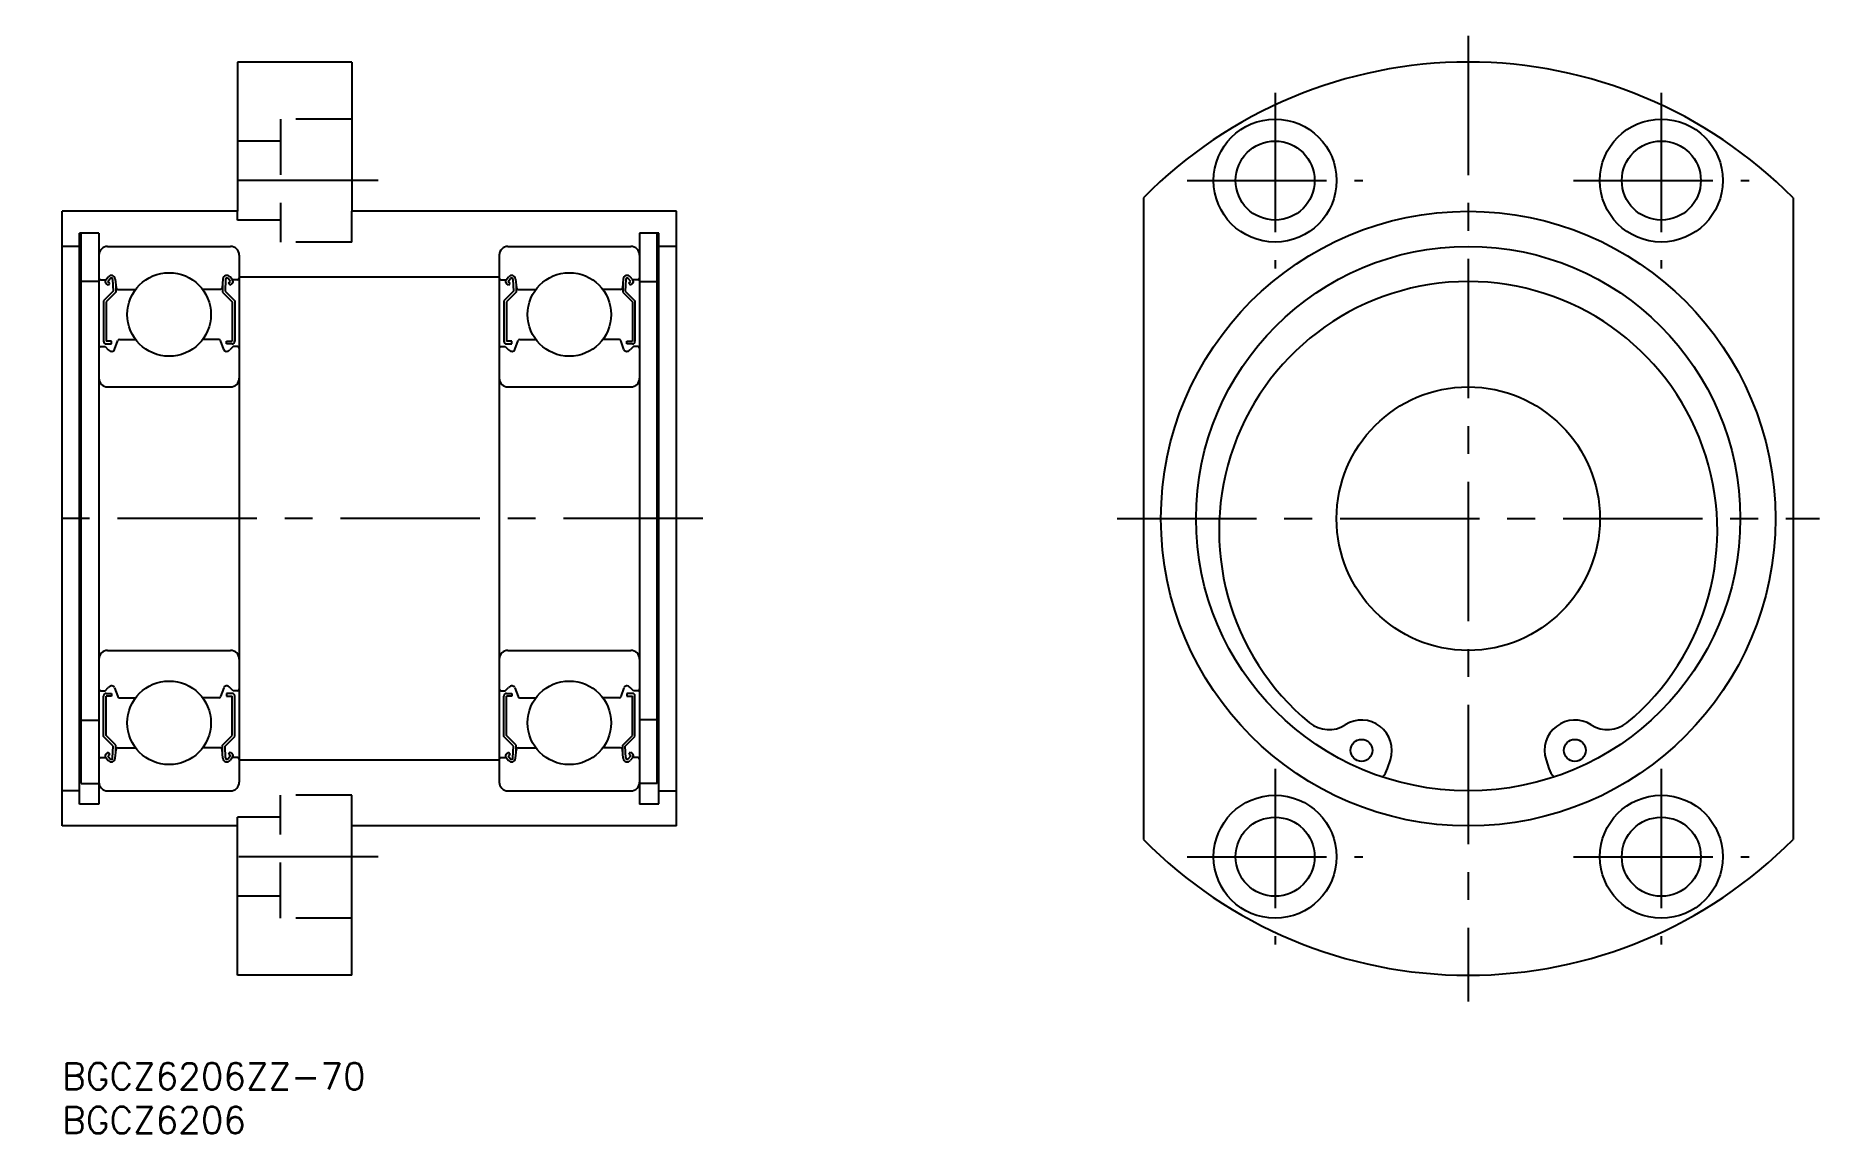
# Model space of a CAD drawing. Extents: x -3 to 200, y -8 to 117.
import ezdxf

# ---------------------------------------------------------------- set-up
doc = ezdxf.new("R2010")
doc.units = 0
doc.header["$LTSCALE"] = 0.5
doc.linetypes.add('CENTER', pattern=[50.8, 31.75, -6.35, 6.35, -6.35])
doc.linetypes.add('DASHED', pattern=[19.05, 12.7, -6.35])
for name, color, linetype in [('MSM_CENTER', 1, 'CENTER'), ('MSM_CONTINUOUS', 7, 'CONTINUOUS'), ('MSM_DASHED', 4, 'DASHED'), ('MSM_PART_NUMBER', 7, 'CONTINUOUS')]:
    doc.layers.add(name, color=color, linetype=linetype)
doc.styles.get("Standard").update_dxf_attribs({"font": 'txt.shx', "height": 3, "bigfont": 'bigfont.shx'})

# ---------------------------------------------------------------- blocks, each defined once
blk = doc.blocks.new('*U6')
at = {"layer": 'MSM_PART_NUMBER'}
blk.add_text('BGCZ6206ZZ-70', height=3, dxfattribs=at).set_placement((0, -3))
blk = doc.blocks.new('*U7')
at = {"layer": 'MSM_PART_NUMBER'}
blk.add_text('BGCZ6206', height=3, dxfattribs=at).set_placement((0, -8))

msp = doc.modelspace()

# ---------------------------------------------------------------- linework, layer by layer
at = {"layer": 'MSM_CENTER'}
for p, q in [((160.19, 117), (160.19, 7)), ((138.19, 110.5), (138.19, 90.5)), ((182.19, 110.5), (182.19, 90.5)), ((36, 100.5), (17, 100.5)), ((128.19, 100.5), (148.19, 100.5)), ((172.19, 100.5), (192.19, 100.5)), ((73, 62), (-3, 62)), ((120.19, 62), (200.19, 62)), ((138.19, 33.5), (138.19, 13.5)), ((182.19, 33.5), (182.19, 13.5)), ((36, 23.5), (17, 23.5)), ((128.19, 23.5), (148.19, 23.5)), ((172.19, 23.5), (192.19, 23.5))]:
    msp.add_line(p, q, dxfattribs=at)
at = {"layer": 'MSM_CONTINUOUS'}
for p, q in [((33, 114), (20, 114)), ((20, 114), (20, 97)), ((29.75, 114), (29.75, 114)), ((33, 114), (33, 97)), ((123.19, 98.54), (123.19, 25.46)), ((197.19, 98.54), (197.19, 25.46)), ((0, 27), (0, 97)), ((20, 97), (0, 97)), ((70, 97), (33, 97)), ((70, 27), (70, 97)), ((2, 29.5), (2, 94.5)), ((4.2, 94.5), (2, 94.5)), ((2.2, 31.82, -0.5), (2.2, 94.5, -0.5)), ((4.2, 94.5), (4.2, 29.5)), ((68, 94.52), (65.8, 94.52)), ((65.8, 94.5), (65.8, 29.5)), ((67.8, 31.84, -0.5), (67.8, 94.52, -0.5)), ((68, 29.52), (68, 94.52)), ((2, 93), (0, 93)), ((5.2, 93), (19.2, 93)), ((20.2, 92), (20.2, 32)), ((49.8, 92), (49.8, 32)), ((50.8, 93), (64.8, 93)), ((68, 93.02), (70, 93.02)), ((4.98, 89.2), (5.26, 89.54)), ((19.42, 89.2), (19.14, 89.54)), ((49.8, 89.5), (20.2, 89.5)), ((50.58, 89.2), (50.86, 89.54)), ((65.02, 89.2), (64.74, 89.54)), ((4.2, 89), (2.2, 89)), ((4.4, 89.2), (4.98, 89.2)), ((5.83, 87.9), (4.73, 86.8)), ((5.25, 88.58), (5.02, 88.78)), ((6.13, 87.78), (5.03, 86.68)), ((5.21, 89.01), (5.49, 89.34)), ((5.44, 88.81), (5.21, 89.01)), ((5.25, 88.58), (5.44, 88.81)), ((5.77, 89.25), (5.83, 87.9)), ((6.07, 89.28), (6.16, 88.28)), ((6.13, 88.63), (6.13, 87.78)), ((6.36, 88.1), (8.38, 88.1)), ((18.04, 88.1), (16.02, 88.1)), ((18.33, 89.28), (18.24, 88.28)), ((18.27, 88.63), (18.27, 87.78)), ((18.27, 87.78), (19.37, 86.68)), ((18.63, 89.25), (18.57, 87.9)), ((18.57, 87.9), (19.67, 86.8)), ((19.19, 89.01), (18.91, 89.34)), ((18.96, 88.81), (19.19, 89.01)), ((19.15, 88.58), (18.96, 88.81)), ((19.15, 88.58), (19.38, 88.78)), ((20, 89.2), (19.42, 89.2)), ((50, 89.2), (50.58, 89.2)), ((51.43, 87.9), (50.33, 86.8)), ((50.85, 88.58), (50.62, 88.78)), ((51.73, 87.78), (50.63, 86.68)), ((50.81, 89.01), (51.09, 89.34)), ((51.04, 88.81), (50.81, 89.01)), ((50.85, 88.58), (51.04, 88.81)), ((51.37, 89.25), (51.43, 87.9)), ((51.67, 89.28), (51.76, 88.28)), ((51.73, 88.63), (51.73, 87.78)), ((51.96, 88.1), (53.98, 88.1)), ((63.64, 88.1), (61.62, 88.1)), ((63.93, 89.28), (63.84, 88.28)), ((63.87, 88.63), (63.87, 87.78)), ((63.87, 87.78), (64.97, 86.68)), ((64.23, 89.25), (64.17, 87.9)), ((64.17, 87.9), (65.27, 86.8)), ((64.79, 89.01), (64.51, 89.34)), ((64.56, 88.81), (64.79, 89.01)), ((64.75, 88.58), (64.56, 88.81)), ((64.75, 88.58), (64.98, 88.78)), ((65.6, 89.2), (65.02, 89.2)), ((65.8, 89.02), (67.8, 89.02)), ((4.73, 86.8), (4.73, 82.2)), ((5.03, 86.68), (5.03, 82.2)), ((19.37, 86.68), (19.37, 82.2)), ((19.67, 86.8), (19.67, 82.2)), ((50.33, 86.8), (50.33, 82.2)), ((50.63, 86.68), (50.63, 82.2)), ((64.97, 86.68), (64.97, 82.2)), ((65.27, 86.8), (65.27, 82.2)), ((4.4, 81.6), (4.9, 81.6)), ((4.9, 81.6), (5.27, 81.23)), ((5.65, 82.2), (5.03, 82.2)), ((5.03, 81.9), (5.65, 81.9)), ((5.65, 81.9), (5.65, 82.2)), ((5.98, 81.25), (6.35, 82.27)), ((6.54, 82.4), (8.38, 82.4)), ((17.86, 82.4), (16.02, 82.4)), ((18.42, 81.25), (18.05, 82.27)), ((18.75, 82.2), (19.37, 82.2)), ((18.75, 81.9), (18.75, 82.2)), ((19.37, 81.9), (18.75, 81.9)), ((19.5, 81.6), (19.13, 81.23)), ((20, 81.6), (19.5, 81.6)), ((50, 81.6), (50.5, 81.6)), ((50.5, 81.6), (50.87, 81.23)), ((51.25, 82.2), (50.63, 82.2)), ((50.63, 81.9), (51.25, 81.9)), ((51.25, 81.9), (51.25, 82.2)), ((51.58, 81.25), (51.95, 82.27)), ((52.14, 82.4), (53.98, 82.4)), ((63.46, 82.4), (61.62, 82.4)), ((64.02, 81.25), (63.65, 82.27)), ((64.35, 82.2), (64.97, 82.2)), ((64.35, 81.9), (64.35, 82.2)), ((64.97, 81.9), (64.35, 81.9)), ((65.1, 81.6), (64.73, 81.23)), ((65.6, 81.6), (65.1, 81.6)), ((5.2, 77), (19.2, 77)), ((50.8, 77), (64.8, 77)), ((5.2, 47), (19.2, 47)), ((50.8, 47), (64.8, 47)), ((4.9, 42.4), (5.27, 42.77)), ((5.98, 42.75), (6.35, 41.73)), ((18.42, 42.75), (18.05, 41.73)), ((19.5, 42.4), (19.13, 42.77)), ((50.5, 42.4), (50.87, 42.77)), ((51.58, 42.75), (51.95, 41.73)), ((64.02, 42.75), (63.65, 41.73)), ((65.1, 42.4), (64.73, 42.77)), ((4.4, 42.4), (4.9, 42.4)), ((4.73, 37.2), (4.73, 41.8)), ((5.03, 42.1), (5.65, 42.1)), ((5.03, 37.32), (5.03, 41.8)), ((5.65, 41.8), (5.03, 41.8)), ((5.65, 42.1), (5.65, 41.8)), ((6.54, 41.6), (8.38, 41.6)), ((17.86, 41.6), (16.02, 41.6)), ((18.23, 42.24), (18.23, 42.24)), ((18.33, 42.5), (18.33, 42.5)), ((19.37, 42.1), (18.75, 42.1)), ((18.75, 42.1), (18.75, 41.8)), ((18.75, 41.8), (19.37, 41.8)), ((19.37, 37.32), (19.37, 41.8)), ((20, 42.4), (19.5, 42.4)), ((19.67, 37.2), (19.67, 41.8)), ((50, 42.4), (50.5, 42.4)), ((50.33, 37.2), (50.33, 41.8)), ((50.63, 42.1), (51.25, 42.1)), ((51.25, 41.8), (50.63, 41.8)), ((50.63, 37.32), (50.63, 41.8)), ((51.25, 42.1), (51.25, 41.8)), ((52.14, 41.6), (53.98, 41.6)), ((63.46, 41.6), (61.62, 41.6)), ((63.83, 42.24), (63.83, 42.24)), ((63.93, 42.5), (63.93, 42.5)), ((64.97, 42.1), (64.35, 42.1)), ((64.35, 42.1), (64.35, 41.8)), ((64.35, 41.8), (64.97, 41.8)), ((64.97, 37.32), (64.97, 41.8)), ((65.6, 42.4), (65.1, 42.4)), ((65.27, 37.2), (65.27, 41.8)), ((2.2, 39.06), (4.2, 39.06)), ((67.8, 39.09), (65.8, 39.09)), ((5.83, 36.1), (4.73, 37.2)), ((6.13, 36.22), (5.03, 37.32)), ((18.27, 36.22), (19.37, 37.32)), ((18.57, 36.1), (19.67, 37.2)), ((51.43, 36.1), (50.33, 37.2)), ((51.73, 36.22), (50.63, 37.32)), ((63.87, 36.22), (64.97, 37.32)), ((64.17, 36.1), (65.27, 37.2)), ((4.4, 34.8), (4.98, 34.8)), ((4.98, 34.8), (5.26, 34.46)), ((5.25, 35.42), (5.02, 35.22)), ((5.44, 35.19), (5.21, 34.99)), ((5.21, 34.99), (5.49, 34.66)), ((5.25, 35.42), (5.44, 35.19)), ((5.77, 34.75), (5.83, 36.1)), ((6.07, 34.72), (6.16, 35.72)), ((6.13, 35.37), (6.13, 36.22)), ((6.36, 35.9), (8.38, 35.9)), ((18.04, 35.9), (16.02, 35.9)), ((18.33, 34.72), (18.24, 35.72)), ((18.27, 35.37), (18.27, 36.22)), ((18.63, 34.75), (18.57, 36.1)), ((19.19, 34.99), (18.91, 34.66)), ((19.15, 35.42), (18.96, 35.19)), ((18.96, 35.19), (19.19, 34.99)), ((19.42, 34.8), (19.14, 34.46)), ((19.15, 35.42), (19.38, 35.22)), ((20, 34.8), (19.42, 34.8)), ((50, 34.8), (50.58, 34.8)), ((50.58, 34.8), (50.86, 34.46)), ((50.85, 35.42), (50.62, 35.22)), ((51.04, 35.19), (50.81, 34.99)), ((50.81, 34.99), (51.09, 34.66)), ((50.85, 35.42), (51.04, 35.19)), ((51.37, 34.75), (51.43, 36.1)), ((51.67, 34.72), (51.76, 35.72)), ((51.73, 35.37), (51.73, 36.22)), ((51.96, 35.9), (53.98, 35.9)), ((63.64, 35.9), (61.62, 35.9)), ((63.93, 34.72), (63.84, 35.72)), ((63.87, 35.37), (63.87, 36.22)), ((64.23, 34.75), (64.17, 36.1)), ((64.79, 34.99), (64.51, 34.66)), ((64.75, 35.42), (64.56, 35.19)), ((64.56, 35.19), (64.79, 34.99)), ((65.02, 34.8), (64.74, 34.46)), ((64.75, 35.42), (64.98, 35.22)), ((65.6, 34.8), (65.02, 34.8)), ((151, 33.55), (151.32, 34.55)), ((169.06, 34.55), (169.38, 33.55)), ((49.8, 34.5), (20.2, 34.5)), ((2, 31), (0, 31)), ((2.2, 31.82), (4.2, 31.82)), ((5.2, 31), (19.2, 31)), ((50.8, 31), (64.8, 31)), ((67.8, 31.84), (65.8, 31.84)), ((68, 31.02), (70, 31.02)), ((4.2, 29.5), (2, 29.5)), ((65.8, 29.52), (68, 29.52)), ((20, 27), (0, 27)), ((20, 10), (20, 27)), ((33, 10), (33, 27)), ((70, 27), (33, 27)), ((33, 10), (20, 10))]:
    msp.add_line(p, q, dxfattribs=at)
for centre, radius in [((138.19, 100.5), 7), ((182.19, 100.5), 7), ((138.19, 100.5), 4.5), ((182.19, 100.5), 4.5), ((160.19, 62), 35), ((160.19, 62), 31), ((12.2, 85.25), 4.76), ((57.8, 85.25), 4.76), ((160.19, 62), 15), ((12.2, 38.75), 4.76), ((57.8, 38.75), 4.76), ((148.04, 35.61), 1.25), ((172.34, 35.61), 1.25), ((138.19, 23.5), 7), ((182.19, 23.5), 7), ((138.19, 23.5), 4.5), ((182.19, 23.5), 4.5)]:
    msp.add_circle(centre, radius, dxfattribs=at)
for centre, radius, start, end in [((160.19, 62), 52, 44.6398, 135.3602), ((5.2, 92), 1, 90, 180), ((19.2, 92), 1, 0, 90), ((50.8, 92), 1, 90, 180), ((64.8, 92), 1, 0, 90), ((5.61, 89.24), 0.46, 4.9875, 139.9073), ((18.79, 89.24), 0.46, 40.0927, 175.0125), ((51.21, 89.24), 0.46, 4.9875, 139.9073), ((64.39, 89.24), 0.46, 40.0927, 175.0125), ((4.4, 89.4), 0.2, 180, 270), ((5.21, 89.01), 0.3, 139.9073, 229.9975), ((5.61, 89.24), 0.16, 2.3753, 139.9932), ((6.36, 88.3), 0.2, 184.9875, 270), ((18.04, 88.3), 0.2, 270, 355.0125), ((18.79, 89.24), 0.16, 40.0068, 177.6247), ((19.19, 89.01), 0.3, 310.0025, 40.0927), ((20, 89.4), 0.2, 270, 0), ((50, 89.4), 0.2, 180, 270), ((50.81, 89.01), 0.3, 139.9073, 229.9975), ((51.21, 89.24), 0.16, 2.3753, 139.9932), ((51.96, 88.3), 0.2, 184.9875, 270), ((63.64, 88.3), 0.2, 270, 355.0125), ((64.39, 89.24), 0.16, 40.0068, 177.6247), ((64.79, 89.01), 0.3, 310.0025, 40.0927), ((65.6, 89.4), 0.2, 270, 0), ((160.19, 60.62), 28.38, 309.5855, 230.4145), ((4.4, 81.4), 0.2, 90, 180), ((5.03, 82.2), 0.3, 180, 270), ((6.54, 82.2), 0.2, 90, 160.0304), ((17.86, 82.2), 0.2, 19.9696, 90), ((19.37, 82.2), 0.3, 270, 0), ((20, 81.4), 0.2, 0, 90), ((50, 81.4), 0.2, 90, 180), ((50.63, 82.2), 0.3, 180, 270), ((52.14, 82.2), 0.2, 90, 160.0304), ((63.46, 82.2), 0.2, 19.9696, 90), ((64.97, 82.2), 0.3, 270, 0), ((65.6, 81.4), 0.2, 0, 90), ((5.7, 81.65), 0.6, 225, 272.805), ((5.7, 81.35), 0.3, 265.5374, 340.0304), ((18.7, 81.35), 0.3, 199.9696, 274.4626), ((18.7, 81.65), 0.6, 267.195, 315), ((51.3, 81.65), 0.6, 225, 272.805), ((51.3, 81.35), 0.3, 265.5374, 340.0304), ((64.3, 81.35), 0.3, 199.9696, 274.4626), ((64.3, 81.65), 0.6, 267.195, 315), ((5.2, 78), 1, 180, 270), ((19.2, 78), 1, 270, 0), ((50.8, 78), 1, 180, 270), ((64.8, 78), 1, 270, 0), ((5.2, 46), 1, 90, 180), ((19.2, 46), 1, 0, 90), ((50.8, 46), 1, 90, 180), ((64.8, 46), 1, 0, 90), ((5.7, 42.35), 0.6, 87.195, 135), ((5.7, 42.65), 0.3, 19.9696, 94.4626), ((18.7, 42.65), 0.3, 85.5374, 160.0304), ((18.7, 42.35), 0.6, 45, 92.805), ((51.3, 42.35), 0.6, 87.195, 135), ((51.3, 42.65), 0.3, 19.9696, 94.4626), ((64.3, 42.65), 0.3, 85.5374, 160.0304), ((64.3, 42.35), 0.6, 45, 92.805), ((4.4, 42.6), 0.2, 180, 270), ((5.03, 41.8), 0.3, 90, 180), ((6.54, 41.8), 0.2, 199.9696, 270), ((17.86, 41.8), 0.2, 270, 340.0304), ((19.37, 41.8), 0.3, 0, 90), ((20, 42.6), 0.2, 270, 0), ((50, 42.6), 0.2, 180, 270), ((50.63, 41.8), 0.3, 90, 180), ((52.14, 41.8), 0.2, 199.9696, 270), ((63.46, 41.8), 0.2, 270, 340.0304), ((64.97, 41.8), 0.3, 0, 90), ((65.6, 42.6), 0.2, 270, 0), ((144.31, 41.42), 3.45, 230.4145, 302.7519), ((148.04, 35.61), 3.45, 342.0968, 122.7519), ((172.34, 35.61), 3.45, 57.2481, 197.9032), ((176.07, 41.42), 3.45, 237.2481, 309.5855), ((4.4, 34.6), 0.2, 90, 180), ((5.21, 34.99), 0.3, 130.0025, 220.0927), ((5.61, 34.76), 0.46, 220.0927, 355.0125), ((5.61, 34.76), 0.16, 220.0068, 357.6247), ((6.36, 35.7), 0.2, 90, 175.0125), ((18.04, 35.7), 0.2, 4.9875, 90), ((18.79, 34.76), 0.46, 184.9875, 319.9073), ((18.79, 34.76), 0.16, 182.3753, 319.9932), ((19.19, 34.99), 0.3, 319.9073, 49.9975), ((20, 34.6), 0.2, 0, 90), ((50, 34.6), 0.2, 90, 180), ((50.81, 34.99), 0.3, 130.0025, 220.0927), ((51.21, 34.76), 0.46, 220.0927, 355.0125), ((51.21, 34.76), 0.16, 220.0068, 357.6247), ((51.96, 35.7), 0.2, 90, 175.0125), ((63.64, 35.7), 0.2, 4.9875, 90), ((64.39, 34.76), 0.46, 184.9875, 319.9073), ((64.39, 34.76), 0.16, 182.3753, 319.9932), ((64.79, 34.99), 0.3, 319.9073, 49.9975), ((65.6, 34.6), 0.2, 0, 90), ((148.62, 34.32), 2.5, 315.909, 342.0968), ((171.76, 34.32), 2.5, 197.9032, 224.091), ((5.2, 32), 1, 180, 270), ((19.2, 32), 1, 270, 0), ((50.8, 32), 1, 180, 270), ((64.8, 32), 1, 270, 0), ((160.19, 62), 52, 224.6398, 315.3602)]:
    msp.add_arc(centre, radius, start, end, dxfattribs=at)
at = {"layer": 'MSM_DASHED'}
for p, q in [((33, 107.5), (24.9, 107.5)), ((24.9, 107.5), (24.9, 93.5)), ((24.9, 105), (20, 105)), ((20, 96), (20, 97)), ((24.9, 96), (20, 96)), ((33, 93.5), (33, 97)), ((33, 93.5), (24.9, 93.5)), ((33, 30.5), (24.9, 30.5)), ((24.9, 16.5), (24.9, 30.5)), ((33, 27), (33, 30.5)), ((20, 27), (20, 28)), ((24.9, 28), (20, 28)), ((24.9, 19), (20, 19)), ((33, 16.5), (24.9, 16.5))]:
    msp.add_line(p, q, dxfattribs=at)

# ---------------------------------------------------------------- block references
at = {"layer": 'MSM_CONTINUOUS'}
for name in ['*U6', '*U7']:
    msp.add_blockref(name, (0, 0), dxfattribs=at)

doc.saveas('drawing.dxf')
